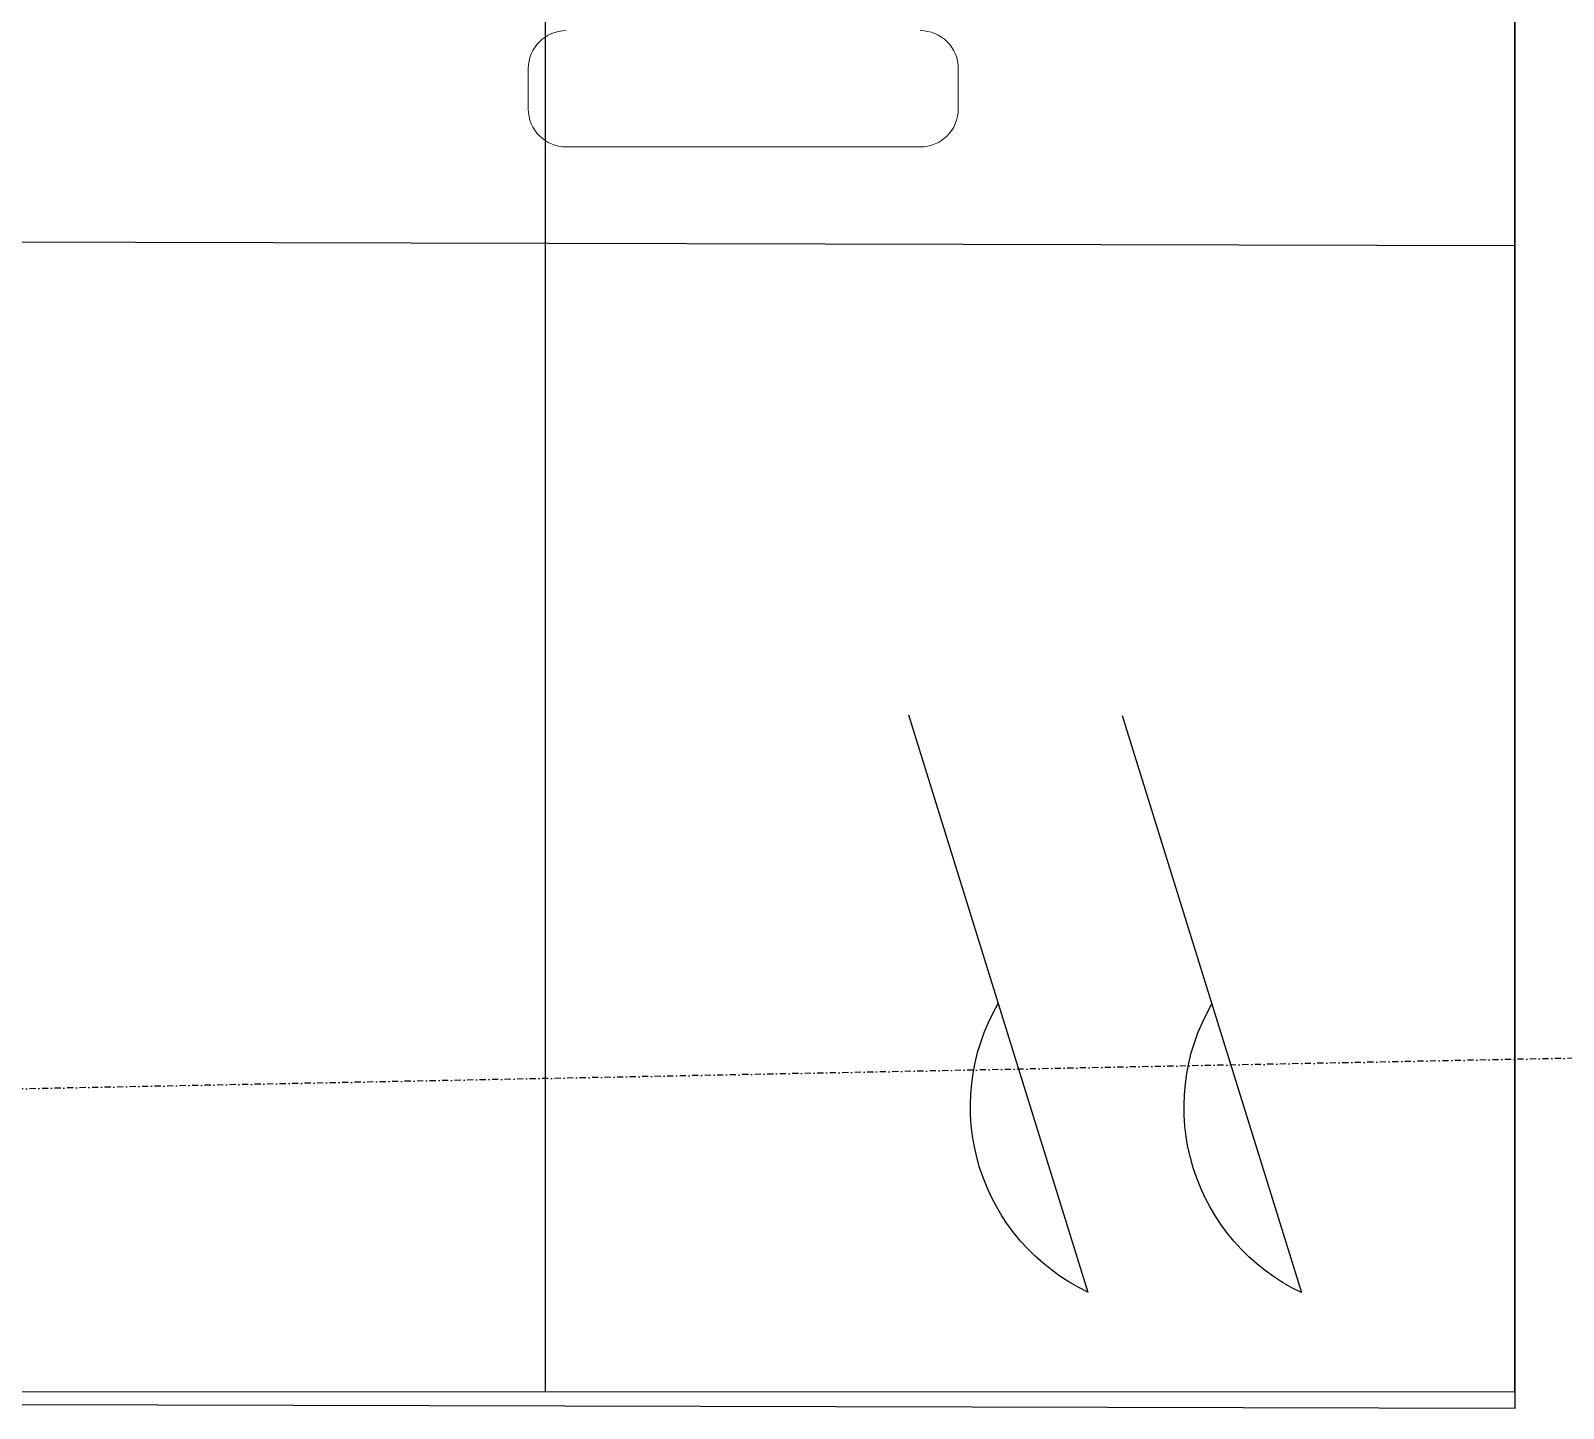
# Model space of a CAD drawing. Extents: x -560814 to 57327, y -29287 to 19916.
# Drawn here: x 32210 to 33001, y -12838 to -12128 of the extents above; entities that cross this region are included whole.
import ezdxf

# ---------------------------------------------------------------- set-up
doc = ezdxf.new("R2010")
doc.units = 0
doc.header["$LTSCALE"] = 0.25
doc.linetypes.add('DASHDOT', pattern=[25.4, 12.7, -6.35, 0, -6.35])
for name, color, linetype in [('0 @ 50', 7, 'Continuous'), ('01-First Floor$0$FALSE CEILING', 251, 'Continuous'), ('01-First Floor$0$X-WHITE glass', 255, 'Continuous'), ('T-WIRE', 140, 'Continuous')]:
    doc.layers.add(name, color=color, linetype=linetype)
for name, color, linetype, lineweight in [('01-First Floor$0$LOADING', 253, 'Continuous', 5), ('01-First Floor$0$Walls', 251, 'Continuous', 5), ('E-LITE-CLNG-CNDT', 6, 'DASHDOT', 35), ('T-DATA-CLNG-COND', 51, 'DASHDOT', 25)]:
    doc.layers.add(name, color=color, linetype=linetype, lineweight=lineweight)

# ---------------------------------------------------------------- blocks, each defined once
blk = doc.blocks.new('01-First Floor$0$GF21018-P')
at = {"color": 0}
for p, q in [((0.25963, 0.34221), (0.2804, 0.34221)), ((0.30001, 0.32259), (0.30001, 0.14)), ((0.25963, 0.12039), (0.2804, 0.12039))]:
    blk.add_line(p, q, dxfattribs=at)
for centre, start, end in [((0.25963, 0.32259), 90, 180), ((0.2804, 0.32259), 0, 90), ((0.25963, 0.14), 180, 270), ((0.2804, 0.14), 270, 0)]:
    blk.add_arc(centre, 0.01962, start, end, dxfattribs=at)
blk = doc.blocks.new('01-First Floor')
at = {"layer": '01-First Floor$0$FALSE CEILING', "linetype": 'Continuous'}
for p, q in [((32476, -12830), (32476, -8830)), ((29476, -12230), (32976, -12238.46))]:
    blk.add_line(p, q, dxfattribs=at)
at = {"layer": '01-First Floor$0$FALSE CEILING'}
blk.add_lwpolyline([(29476, -8830), (32976, -8830), (32976, -10710), (32976, -10718.46), (32976, -12838.46), (29476, -12830), (29476, -8830)], dxfattribs=at)
at = {"layer": '01-First Floor$0$Walls'}
for p, q in [((32976, -12830), (32976, -9910)), ((31207.58, -12830), (32976, -12830))]:
    blk.add_line(p, q, dxfattribs=at)
at = {"layer": '01-First Floor$0$X-WHITE glass', "color": 253, "lineweight": 30, "ltscale": 6, "true_color": 0x9898cc}
blk.add_line((32976, -10610), (32976, -12830), dxfattribs=at)
at = {"layer": '01-First Floor$0$LOADING', "extrusion": (7.77426e-06, 2.24021e-05, 1), "xscale": -1000, "yscale": 1000, "zscale": 1000, "rotation": 90.00141075505213}
blk.add_blockref('01-First Floor$0$GF21018-P', (32809.31, -11887.63, -0.13), dxfattribs=at)
blk = doc.blocks.new('W-TEL')
blk.add_line((-66, -212.7), (66, 212.7))
blk.add_arc((130.7, 76), 151.2, 115.3301, 210.179)
blk = doc.blocks.new('*U118')
at = {"layer": 'T-WIRE', "xscale": -0.006999999999825377, "yscale": 0.006999999999970897, "zscale": 0.006999999999999999}
for p in [(0, 0), (1.102, -0.0025)]:
    blk.add_blockref('W-TEL', p, dxfattribs=at)

msp = doc.modelspace()

# ---------------------------------------------------------------- linework, layer by layer
at = {"layer": 'T-DATA-CLNG-COND'}
msp.add_lwpolyline([(33201, -12141.4), (33201, -12555.92, -0.408438), (33102.98, -12655.9), (31962.28, -12678.45)], format="xyb", dxfattribs=at)

# ---------------------------------------------------------------- block references
at = {"layer": '0 @ 50', "xscale": 100, "yscale": 100, "zscale": 100, "rotation": 180}
msp.add_blockref('*U118', (32819.71, -12629.83), dxfattribs=at)
at = {"layer": 'E-LITE-CLNG-CNDT'}
msp.add_blockref('01-First Floor', (0, 0), dxfattribs=at)

doc.saveas('drawing.dxf')
